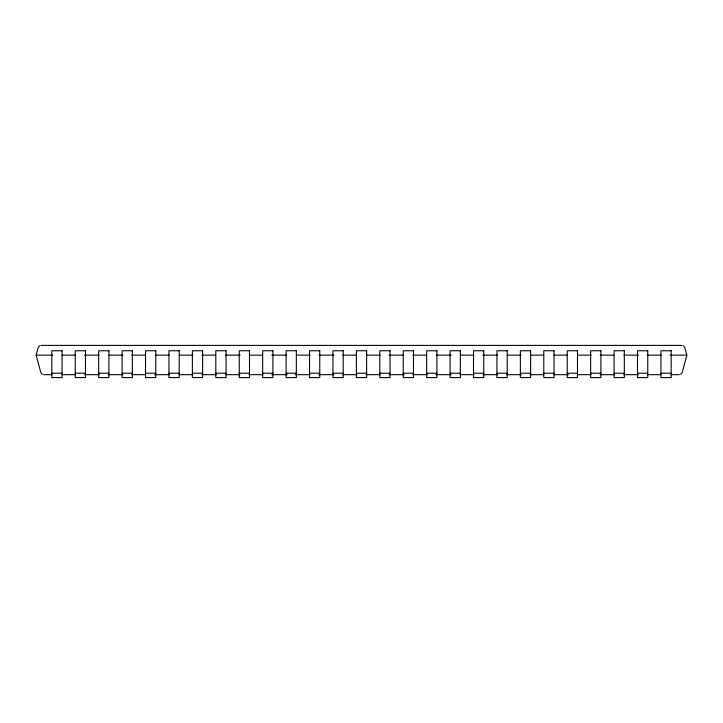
<?xml version="1.0" encoding="UTF-8"?>
<svg xmlns="http://www.w3.org/2000/svg" width="723" height="723" viewBox="0 0 723 723"><rect width="100%" height="100%" fill="white"/><g stroke="black" fill="none" stroke-linecap="round" stroke-linejoin="round"><path stroke-width="1.08" d="M42.395 374.406L40.804 372.508L36.15 355.147L38.283 347.257L39.774 345.666M683.226 345.666L684.717 347.257L686.85 355.147L682.196 372.508L680.605 374.406M41.012 345.395L681.988 345.395M36.15 355.147L52.833 355.147M61.862 355.147L75.409 355.147M84.437 355.147L99.105 355.147M109.263 355.147L122.811 355.147M131.839 355.147L145.377 355.147M155.535 355.147L169.083 355.147M179.232 355.147L192.779 355.147M201.807 355.147L215.346 355.147M225.504 355.147L240.181 355.147M249.209 355.147L262.747 355.147M271.776 355.147L286.453 355.147M296.611 355.147L310.149 355.147M319.177 355.147L333.854 355.147M342.883 355.147L356.421 355.147M366.579 355.147L380.117 355.147M389.146 355.147L403.823 355.147M412.851 355.147L426.389 355.147M436.547 355.147L451.224 355.147M460.253 355.147L473.791 355.147M482.819 355.147L497.496 355.147M507.654 355.147L521.193 355.147M530.221 355.147L543.768 355.147M553.917 355.147L567.465 355.147M577.623 355.147L591.161 355.147M600.189 355.147L613.737 355.147M623.895 355.147L638.563 355.147M647.591 355.147L661.138 355.147M670.167 355.147L686.85 355.147M51.821 373.204L62.07 373.204M75.246 373.204L85.495 373.204M98.671 373.204L108.92 373.204M122.097 373.204L132.345 373.204M145.531 373.204L155.779 373.204M168.956 373.204L179.205 373.204M192.381 373.204L202.63 373.204M215.806 373.204L226.064 373.204M239.241 373.204L249.489 373.204M262.666 373.204L272.914 373.204M286.091 373.204L296.34 373.204M309.516 373.204L319.774 373.204M332.951 373.204L343.199 373.204M356.376 373.204L366.624 373.204M379.801 373.204L390.049 373.204M403.226 373.204L413.484 373.204M426.66 373.204L436.909 373.204M450.086 373.204L460.334 373.204M473.511 373.204L483.759 373.204M496.936 373.204L507.194 373.204M520.37 373.204L530.619 373.204M543.795 373.204L554.044 373.204M567.221 373.204L577.469 373.204M590.655 373.204L600.903 373.204M614.08 373.204L624.329 373.204M637.505 373.204L647.754 373.204M660.93 373.204L671.179 373.204M43.633 374.677L51.948 374.677M62.07 374.677L75.626 374.677M84.582 374.677L99.214 374.677M108.333 374.677L122.991 374.677M131.857 374.677L145.549 374.677M154.568 374.677L169.227 374.677M179.141 374.677L192.905 374.677M201.654 374.677L216.285 374.677M225.612 374.677L239.928 374.677M248.929 374.677L262.829 374.677M271.848 374.677L287.203 374.677M295.526 374.677L310.194 374.677M318.726 374.677L333.872 374.677M342.892 374.677L356.999 374.677M366.001 374.677L380.108 374.677M389.128 374.677L404.274 374.677M412.806 374.677L427.474 374.677M435.797 374.677L451.152 374.677M460.171 374.677L474.071 374.677M483.072 374.677L497.388 374.677M506.715 374.677L521.346 374.677M530.095 374.677L543.859 374.677M553.773 374.677L568.432 374.677M577.451 374.677L591.143 374.677M600.009 374.677L614.667 374.677M623.786 374.677L638.418 374.677M647.374 374.677L660.93 374.677M671.052 374.677L679.367 374.677M62.07 350.754L51.821 350.754L51.821 377.605L62.07 377.605L62.07 350.754M85.495 350.754L75.246 350.754L75.246 377.605L85.495 377.605L85.495 350.754M108.92 350.754L98.671 350.754L98.671 377.605L108.92 377.605L108.92 350.754M132.345 350.754L122.097 350.754L122.097 377.605L132.345 377.605L132.345 350.754M155.779 350.754L145.531 350.754L145.531 377.605L155.779 377.605L155.779 350.754M179.205 350.754L168.956 350.754L168.956 377.605L179.205 377.605L179.205 350.754M202.63 350.754L192.381 350.754L192.381 377.605L202.63 377.605L202.63 350.754M226.064 350.754L215.806 350.754L215.806 377.605L226.064 377.605L226.064 350.754M249.489 350.754L239.241 350.754L239.241 377.605L249.489 377.605L249.489 350.754M272.914 350.754L262.666 350.754L262.666 377.605L272.914 377.605L272.914 350.754M296.34 350.754L286.091 350.754L286.091 377.605L296.34 377.605L296.34 350.754M319.774 350.754L309.516 350.754L309.516 377.605L319.774 377.605L319.774 350.754M343.199 350.754L332.951 350.754L332.951 377.605L343.199 377.605L343.199 350.754M366.624 350.754L356.376 350.754L356.376 377.605L366.624 377.605L366.624 350.754M390.049 350.754L379.801 350.754L379.801 377.605L390.049 377.605L390.049 350.754M413.484 350.754L403.226 350.754L403.226 377.605L413.484 377.605L413.484 350.754M436.909 350.754L426.66 350.754L426.66 377.605L436.909 377.605L436.909 350.754M460.334 350.754L450.086 350.754L450.086 377.605L460.334 377.605L460.334 350.754M483.759 350.754L473.511 350.754L473.511 377.605L483.759 377.605L483.759 350.754M507.194 350.754L496.936 350.754L496.936 377.605L507.194 377.605L507.194 350.754M530.619 350.754L520.37 350.754L520.37 377.605L530.619 377.605L530.619 350.754M554.044 350.754L543.795 350.754L543.795 377.605L554.044 377.605L554.044 350.754M577.469 350.754L567.221 350.754L567.221 377.605L577.469 377.605L577.469 350.754M600.903 350.754L590.655 350.754L590.655 377.605L600.903 377.605L600.903 350.754M624.329 350.754L614.08 350.754L614.08 377.605L624.329 377.605L624.329 350.754M647.754 350.754L637.505 350.754L637.505 377.605L647.754 377.605L647.754 350.754M671.179 350.754L660.93 350.754L660.93 377.605L671.179 377.605L671.179 350.754"/></g></svg>
